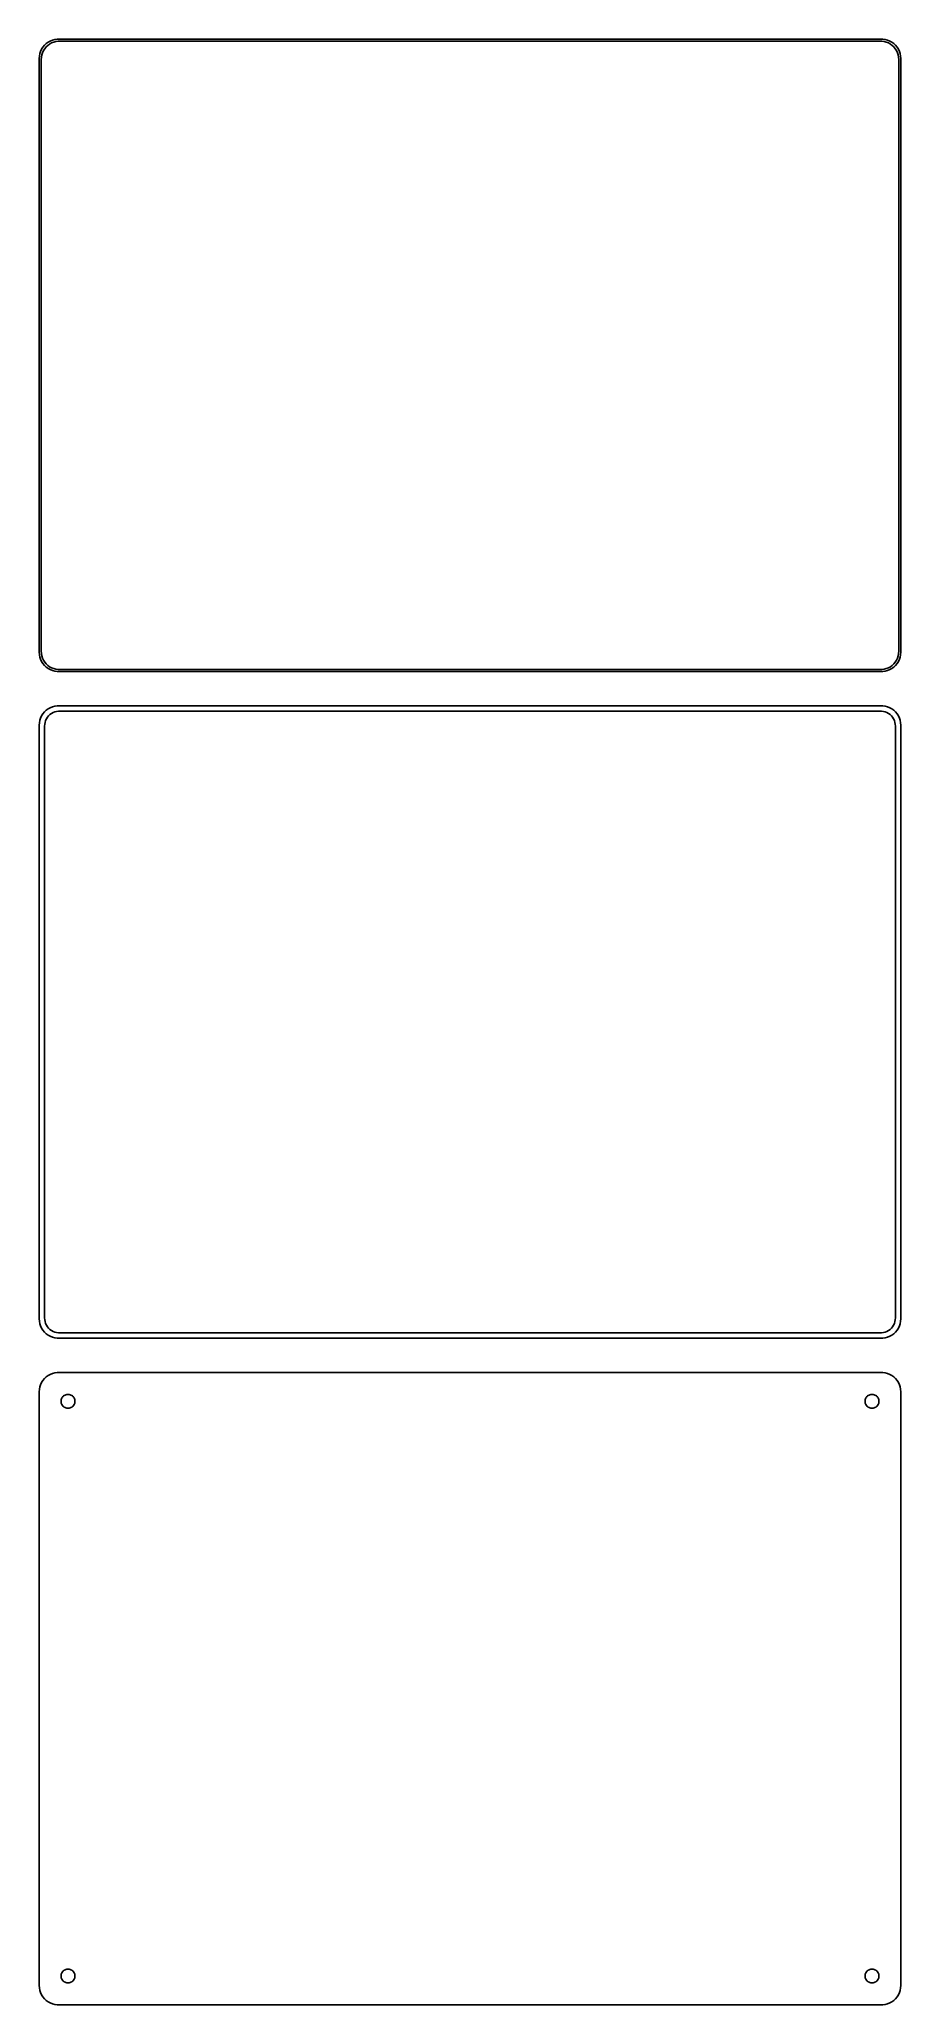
# Model space of a CAD drawing. Header units: metres. Extents: x -112 to 112, y 266 to 778.
import ezdxf

# ---------------------------------------------------------------- set-up
doc = ezdxf.new("R2010")
doc.units = ezdxf.units.M

msp = doc.modelspace()

# ---------------------------------------------------------------- linework, layer by layer
for p, q in [((-112.343, 774.743), (-112.461, 774.127)), ((-112.149, 775.341), (-112.343, 774.743)), ((-111.882, 775.909), (-112.149, 775.341)), ((-111.545, 776.439), (-111.882, 775.909)), ((-111.851, 774.431), (-111.666, 774.999)), ((-111.666, 774.999), (-111.412, 775.538)), ((-111.145, 776.923), (-111.545, 776.439)), ((-111.412, 775.538), (-111.093, 776.042)), ((-110.687, 777.353), (-111.145, 776.923)), ((-111.093, 776.042), (-110.713, 776.502)), ((-110.713, 776.502), (-110.278, 776.91)), ((-110.179, 777.722), (-110.687, 777.353)), ((-110.278, 776.91), (-109.795, 777.261)), ((-109.629, 778.024), (-110.179, 777.722)), ((-109.795, 777.261), (-109.272, 777.548)), ((-109.045, 778.255), (-109.629, 778.024)), ((-109.272, 777.548), (-108.718, 777.768)), ((-108.437, 778.411), (-109.045, 778.255)), ((-108.718, 777.768), (-108.14, 777.916)), ((-107.814, 778.49), (-108.437, 778.411)), ((-108.14, 777.916), (-107.548, 777.991)), ((107.814, 778.49), (-107.814, 778.49)), ((-107.548, 777.991), (107.548, 777.991)), ((107.548, 777.991), (108.14, 777.916)), ((108.437, 778.411), (107.814, 778.49)), ((108.14, 777.916), (108.718, 777.768)), ((109.045, 778.255), (108.437, 778.411)), ((108.718, 777.768), (109.272, 777.548)), ((109.629, 778.024), (109.045, 778.255)), ((109.272, 777.548), (109.795, 777.261)), ((110.179, 777.722), (109.629, 778.024)), ((109.795, 777.261), (110.278, 776.91)), ((110.687, 777.353), (110.179, 777.722)), ((110.278, 776.91), (110.713, 776.502)), ((111.145, 776.923), (110.687, 777.353)), ((110.713, 776.502), (111.093, 776.042)), ((111.093, 776.042), (111.412, 775.538)), ((111.545, 776.439), (111.145, 776.923)), ((111.412, 775.538), (111.666, 774.999)), ((111.882, 775.909), (111.545, 776.439)), ((111.666, 774.999), (111.851, 774.431)), ((112.149, 775.341), (111.882, 775.909)), ((112.343, 774.743), (112.149, 775.341)), ((112.461, 774.127), (112.343, 774.743)), ((-112.461, 774.127), (-112.5, 773.5)), ((-112.5, 773.5), (-112.5, 618.5)), ((-112, 773.25), (-111.963, 773.845)), ((-112, 618.75), (-112, 773.25)), ((-111.963, 773.845), (-111.851, 774.431)), ((111.851, 774.431), (111.963, 773.845)), ((111.963, 773.845), (112, 773.25)), ((112, 773.25), (112, 618.75)), ((112.5, 773.5), (112.461, 774.127)), ((112.5, 618.5), (112.5, 773.5)), ((-112.5, 618.5), (-112.461, 617.873)), ((-112.461, 617.873), (-112.343, 617.257)), ((-112.343, 617.257), (-112.149, 616.659)), ((-112.149, 616.659), (-111.882, 616.091)), ((-111.963, 618.155), (-112, 618.75)), ((-111.851, 617.569), (-111.963, 618.155)), ((-111.882, 616.091), (-111.545, 615.561)), ((-111.666, 617.001), (-111.851, 617.569)), ((-111.412, 616.462), (-111.666, 617.001)), ((-111.093, 615.958), (-111.412, 616.462)), ((-110.713, 615.498), (-111.093, 615.958)), ((111.093, 615.958), (110.713, 615.498)), ((111.412, 616.462), (111.093, 615.958)), ((111.666, 617.001), (111.412, 616.462)), ((111.545, 615.561), (111.882, 616.091)), ((111.851, 617.569), (111.666, 617.001)), ((111.963, 618.155), (111.851, 617.569)), ((111.882, 616.091), (112.149, 616.659)), ((112, 618.75), (111.963, 618.155)), ((112.149, 616.659), (112.343, 617.257)), ((112.343, 617.257), (112.461, 617.873)), ((112.461, 617.873), (112.5, 618.5)), ((-111.545, 615.561), (-111.145, 615.077)), ((-111.145, 615.077), (-110.687, 614.647)), ((-110.278, 615.09), (-110.713, 615.498)), ((-110.687, 614.647), (-110.179, 614.278)), ((-109.795, 614.739), (-110.278, 615.09)), ((-110.179, 614.278), (-109.629, 613.976)), ((-109.272, 614.452), (-109.795, 614.739)), ((-109.629, 613.976), (-109.045, 613.745)), ((-108.718, 614.232), (-109.272, 614.452)), ((-109.045, 613.745), (-108.437, 613.589)), ((-108.14, 614.084), (-108.718, 614.232)), ((-108.437, 613.589), (-107.814, 613.51)), ((-107.548, 614.009), (-108.14, 614.084)), ((-107.814, 613.51), (107.814, 613.51)), ((107.548, 614.009), (-107.548, 614.009)), ((108.14, 614.084), (107.548, 614.009)), ((107.814, 613.51), (108.437, 613.589)), ((108.718, 614.232), (108.14, 614.084)), ((108.437, 613.589), (109.045, 613.745)), ((109.272, 614.452), (108.718, 614.232)), ((109.045, 613.745), (109.629, 613.976)), ((109.795, 614.739), (109.272, 614.452)), ((109.629, 613.976), (110.179, 614.278)), ((110.278, 615.09), (109.795, 614.739)), ((110.179, 614.278), (110.687, 614.647)), ((110.713, 615.498), (110.278, 615.09)), ((110.687, 614.647), (111.145, 615.077)), ((111.145, 615.077), (111.545, 615.561)), ((-112.343, 600.743), (-112.461, 600.127)), ((-112.149, 601.341), (-112.343, 600.743)), ((-111.882, 601.909), (-112.149, 601.341)), ((-111.545, 602.439), (-111.882, 601.909)), ((-111.145, 602.923), (-111.545, 602.439)), ((-110.687, 603.353), (-111.145, 602.923)), ((-111.089, 599.735), (-110.998, 600.212)), ((-110.998, 600.212), (-110.848, 600.674)), ((-110.848, 600.674), (-110.641, 601.114)), ((-110.179, 603.722), (-110.687, 603.353)), ((-110.641, 601.114), (-110.38, 601.524)), ((-110.38, 601.524), (-110.071, 601.899)), ((-109.629, 604.024), (-110.179, 603.722)), ((-110.071, 601.899), (-109.716, 602.231)), ((-109.716, 602.231), (-109.323, 602.517)), ((-109.045, 604.255), (-109.629, 604.024)), ((-109.323, 602.517), (-108.898, 602.751)), ((-108.437, 604.411), (-109.045, 604.255)), ((-108.898, 602.751), (-108.446, 602.93)), ((-108.446, 602.93), (-107.975, 603.051)), ((-107.814, 604.49), (-108.437, 604.411)), ((-107.975, 603.051), (-107.493, 603.112)), ((107.814, 604.49), (-107.814, 604.49)), ((-107.493, 603.112), (107.493, 603.112)), ((107.493, 603.112), (107.975, 603.051)), ((108.437, 604.411), (107.814, 604.49)), ((107.975, 603.051), (108.446, 602.93)), ((109.045, 604.255), (108.437, 604.411)), ((108.446, 602.93), (108.898, 602.751)), ((108.898, 602.751), (109.323, 602.517)), ((109.629, 604.024), (109.045, 604.255)), ((109.323, 602.517), (109.716, 602.231)), ((110.179, 603.722), (109.629, 604.024)), ((109.716, 602.231), (110.071, 601.899)), ((110.071, 601.899), (110.38, 601.524)), ((110.687, 603.353), (110.179, 603.722)), ((110.38, 601.524), (110.641, 601.114)), ((110.641, 601.114), (110.848, 600.674)), ((111.145, 602.923), (110.687, 603.353)), ((110.848, 600.674), (110.998, 600.212)), ((110.998, 600.212), (111.089, 599.735)), ((111.545, 602.439), (111.145, 602.923)), ((111.882, 601.909), (111.545, 602.439)), ((112.149, 601.341), (111.882, 601.909)), ((112.343, 600.743), (112.149, 601.341)), ((112.461, 600.127), (112.343, 600.743)), ((-112.461, 600.127), (-112.5, 599.5)), ((-112.5, 599.5), (-112.5, 444.5)), ((-111.119, 599.25), (-111.089, 599.735)), ((-111.119, 444.75), (-111.119, 599.25)), ((111.089, 599.735), (111.119, 599.25)), ((111.119, 599.25), (111.119, 444.75)), ((112.5, 599.5), (112.461, 600.127)), ((112.5, 444.5), (112.5, 599.5)), ((-112.5, 444.5), (-112.461, 443.873)), ((-112.461, 443.873), (-112.343, 443.257)), ((-112.343, 443.257), (-112.149, 442.659)), ((-112.149, 442.659), (-111.882, 442.091)), ((-111.882, 442.091), (-111.545, 441.561)), ((-111.545, 441.561), (-111.145, 441.077)), ((-111.089, 444.265), (-111.119, 444.75)), ((-110.998, 443.788), (-111.089, 444.265)), ((-110.848, 443.326), (-110.998, 443.788)), ((-110.641, 442.886), (-110.848, 443.326)), ((-110.38, 442.476), (-110.641, 442.886)), ((-110.071, 442.101), (-110.38, 442.476)), ((-109.716, 441.769), (-110.071, 442.101)), ((-109.323, 441.483), (-109.716, 441.769)), ((-108.898, 441.249), (-109.323, 441.483)), ((-108.446, 441.07), (-108.898, 441.249)), ((108.898, 441.249), (108.446, 441.07)), ((109.323, 441.483), (108.898, 441.249)), ((109.716, 441.769), (109.323, 441.483)), ((110.071, 442.101), (109.716, 441.769)), ((110.38, 442.476), (110.071, 442.101)), ((110.641, 442.886), (110.38, 442.476)), ((110.848, 443.326), (110.641, 442.886)), ((110.998, 443.788), (110.848, 443.326)), ((111.089, 444.265), (110.998, 443.788)), ((111.119, 444.75), (111.089, 444.265)), ((111.145, 441.077), (111.545, 441.561)), ((111.545, 441.561), (111.882, 442.091)), ((111.882, 442.091), (112.149, 442.659)), ((112.149, 442.659), (112.343, 443.257)), ((112.343, 443.257), (112.461, 443.873)), ((112.461, 443.873), (112.5, 444.5)), ((-111.145, 441.077), (-110.687, 440.647)), ((-110.687, 440.647), (-110.179, 440.278)), ((-110.179, 440.278), (-109.629, 439.976)), ((-109.629, 439.976), (-109.045, 439.745)), ((-109.045, 439.745), (-108.437, 439.589)), ((-107.975, 440.949), (-108.446, 441.07)), ((-108.437, 439.589), (-107.814, 439.51)), ((-107.493, 440.888), (-107.975, 440.949)), ((-107.814, 439.51), (107.814, 439.51)), ((107.493, 440.888), (-107.493, 440.888)), ((107.975, 440.949), (107.493, 440.888)), ((107.814, 439.51), (108.437, 439.589)), ((108.446, 441.07), (107.975, 440.949)), ((108.437, 439.589), (109.045, 439.745)), ((109.045, 439.745), (109.629, 439.976)), ((109.629, 439.976), (110.179, 440.278)), ((110.179, 440.278), (110.687, 440.647)), ((110.687, 440.647), (111.145, 441.077)), ((-112.461, 426.127), (-112.5, 425.5)), ((-112.343, 426.743), (-112.461, 426.127)), ((-112.149, 427.341), (-112.343, 426.743)), ((-111.882, 427.909), (-112.149, 427.341)), ((-111.545, 428.439), (-111.882, 427.909)), ((-111.145, 428.923), (-111.545, 428.439)), ((-110.687, 429.353), (-111.145, 428.923)), ((-110.179, 429.722), (-110.687, 429.353)), ((-109.629, 430.024), (-110.179, 429.722)), ((-109.045, 430.255), (-109.629, 430.024)), ((-108.437, 430.411), (-109.045, 430.255)), ((-107.814, 430.49), (-108.437, 430.411)), ((107.814, 430.49), (-107.814, 430.49)), ((108.437, 430.411), (107.814, 430.49)), ((109.045, 430.255), (108.437, 430.411)), ((109.629, 430.024), (109.045, 430.255)), ((110.179, 429.722), (109.629, 430.024)), ((110.687, 429.353), (110.179, 429.722)), ((111.145, 428.923), (110.687, 429.353)), ((111.545, 428.439), (111.145, 428.923)), ((111.882, 427.909), (111.545, 428.439)), ((112.149, 427.341), (111.882, 427.909)), ((112.343, 426.743), (112.149, 427.341)), ((112.461, 426.127), (112.343, 426.743)), ((112.5, 425.5), (112.461, 426.127)), ((-112.5, 425.5), (-112.5, 270.5)), ((-106.8, 423), (-106.786, 423.226)), ((-106.786, 422.774), (-106.8, 423)), ((-106.786, 423.226), (-106.743, 423.448)), ((-106.743, 422.552), (-106.786, 422.774)), ((-106.743, 423.448), (-106.674, 423.663)), ((-106.674, 422.337), (-106.743, 422.552)), ((-106.674, 423.663), (-106.577, 423.867)), ((-106.577, 422.133), (-106.674, 422.337)), ((-106.577, 423.867), (-106.456, 424.058)), ((-106.456, 421.942), (-106.577, 422.133)), ((-106.456, 424.058), (-106.312, 424.232)), ((-106.312, 421.768), (-106.456, 421.942)), ((-106.312, 424.232), (-106.147, 424.387)), ((-106.147, 421.613), (-106.312, 421.768)), ((-106.147, 424.387), (-105.964, 424.52)), ((-105.964, 421.48), (-106.147, 421.613)), ((-105.964, 424.52), (-105.766, 424.629)), ((-105.766, 421.371), (-105.964, 421.48)), ((-105.766, 424.629), (-105.556, 424.712)), ((-105.556, 421.288), (-105.766, 421.371)), ((-105.556, 424.712), (-105.337, 424.768)), ((-105.337, 421.232), (-105.556, 421.288)), ((-105.337, 424.768), (-105.113, 424.796)), ((-105.113, 421.204), (-105.337, 421.232)), ((-105.113, 424.796), (-104.887, 424.796)), ((-104.887, 421.204), (-105.113, 421.204)), ((-104.887, 424.796), (-104.663, 424.768)), ((-104.663, 421.232), (-104.887, 421.204)), ((-104.663, 424.768), (-104.444, 424.712)), ((-104.444, 421.288), (-104.663, 421.232)), ((-104.444, 424.712), (-104.234, 424.629)), ((-104.234, 421.371), (-104.444, 421.288)), ((-104.234, 424.629), (-104.036, 424.52)), ((-104.036, 421.48), (-104.234, 421.371)), ((-104.036, 424.52), (-103.853, 424.387)), ((-103.853, 421.613), (-104.036, 421.48)), ((-103.853, 424.387), (-103.688, 424.232)), ((-103.688, 421.768), (-103.853, 421.613)), ((-103.688, 424.232), (-103.544, 424.058)), ((-103.544, 421.942), (-103.688, 421.768)), ((-103.544, 424.058), (-103.423, 423.867)), ((-103.423, 422.133), (-103.544, 421.942)), ((-103.423, 423.867), (-103.326, 423.663)), ((-103.326, 422.337), (-103.423, 422.133)), ((-103.326, 423.663), (-103.257, 423.448)), ((-103.257, 422.552), (-103.326, 422.337)), ((-103.257, 423.448), (-103.214, 423.226)), ((-103.214, 422.774), (-103.257, 422.552)), ((-103.214, 423.226), (-103.2, 423)), ((-103.2, 423), (-103.214, 422.774)), ((103.2, 423), (103.214, 423.226)), ((103.214, 422.774), (103.2, 423)), ((103.214, 423.226), (103.257, 423.448)), ((103.257, 422.552), (103.214, 422.774)), ((103.257, 423.448), (103.326, 423.663)), ((103.326, 422.337), (103.257, 422.552)), ((103.326, 423.663), (103.423, 423.867)), ((103.423, 422.133), (103.326, 422.337)), ((103.423, 423.867), (103.544, 424.058)), ((103.544, 421.942), (103.423, 422.133)), ((103.544, 424.058), (103.688, 424.232)), ((103.688, 421.768), (103.544, 421.942)), ((103.688, 424.232), (103.853, 424.387)), ((103.853, 421.613), (103.688, 421.768)), ((103.853, 424.387), (104.036, 424.52)), ((104.036, 421.48), (103.853, 421.613)), ((104.036, 424.52), (104.234, 424.629)), ((104.234, 421.371), (104.036, 421.48)), ((104.234, 424.629), (104.444, 424.712)), ((104.444, 421.288), (104.234, 421.371)), ((104.444, 424.712), (104.663, 424.768)), ((104.663, 421.232), (104.444, 421.288)), ((104.663, 424.768), (104.887, 424.796)), ((104.887, 421.204), (104.663, 421.232)), ((104.887, 424.796), (105.113, 424.796)), ((105.113, 421.204), (104.887, 421.204)), ((105.113, 424.796), (105.337, 424.768)), ((105.337, 421.232), (105.113, 421.204)), ((105.337, 424.768), (105.556, 424.712)), ((105.556, 421.288), (105.337, 421.232)), ((105.556, 424.712), (105.766, 424.629)), ((105.766, 421.371), (105.556, 421.288)), ((105.766, 424.629), (105.964, 424.52)), ((105.964, 421.48), (105.766, 421.371)), ((105.964, 424.52), (106.147, 424.387)), ((106.147, 421.613), (105.964, 421.48)), ((106.147, 424.387), (106.312, 424.232)), ((106.312, 421.768), (106.147, 421.613)), ((106.312, 424.232), (106.456, 424.058)), ((106.456, 421.942), (106.312, 421.768)), ((106.456, 424.058), (106.577, 423.867)), ((106.577, 422.133), (106.456, 421.942)), ((106.577, 423.867), (106.674, 423.663)), ((106.674, 422.337), (106.577, 422.133)), ((106.674, 423.663), (106.743, 423.448)), ((106.743, 422.552), (106.674, 422.337)), ((106.743, 423.448), (106.786, 423.226)), ((106.786, 422.774), (106.743, 422.552)), ((106.786, 423.226), (106.8, 423)), ((106.8, 423), (106.786, 422.774)), ((112.5, 270.5), (112.5, 425.5)), ((-106.8, 273), (-106.786, 273.226)), ((-106.786, 272.774), (-106.8, 273)), ((-106.786, 273.226), (-106.743, 273.448)), ((-106.743, 272.552), (-106.786, 272.774)), ((-106.743, 273.448), (-106.674, 273.663)), ((-106.674, 272.337), (-106.743, 272.552)), ((-106.674, 273.663), (-106.577, 273.867)), ((-106.577, 272.133), (-106.674, 272.337)), ((-106.577, 273.867), (-106.456, 274.058)), ((-106.456, 271.942), (-106.577, 272.133)), ((-106.456, 274.058), (-106.312, 274.232)), ((-106.312, 271.768), (-106.456, 271.942)), ((-106.312, 274.232), (-106.147, 274.387)), ((-106.147, 274.387), (-105.964, 274.52)), ((-105.964, 274.52), (-105.766, 274.629)), ((-105.766, 274.629), (-105.556, 274.712)), ((-105.556, 274.712), (-105.337, 274.768)), ((-105.337, 274.768), (-105.113, 274.796)), ((-105.113, 274.796), (-104.887, 274.796)), ((-104.887, 274.796), (-104.663, 274.768)), ((-104.663, 274.768), (-104.444, 274.712)), ((-104.444, 274.712), (-104.234, 274.629)), ((-104.234, 274.629), (-104.036, 274.52)), ((-104.036, 274.52), (-103.853, 274.387)), ((-103.853, 274.387), (-103.688, 274.232)), ((-103.688, 274.232), (-103.544, 274.058)), ((-103.544, 271.942), (-103.688, 271.768)), ((-103.544, 274.058), (-103.423, 273.867)), ((-103.423, 272.133), (-103.544, 271.942)), ((-103.423, 273.867), (-103.326, 273.663)), ((-103.326, 272.337), (-103.423, 272.133)), ((-103.326, 273.663), (-103.257, 273.448)), ((-103.257, 272.552), (-103.326, 272.337)), ((-103.257, 273.448), (-103.214, 273.226)), ((-103.214, 272.774), (-103.257, 272.552)), ((-103.214, 273.226), (-103.2, 273)), ((-103.2, 273), (-103.214, 272.774)), ((103.2, 273), (103.214, 273.226)), ((103.214, 272.774), (103.2, 273)), ((103.214, 273.226), (103.257, 273.448)), ((103.257, 272.552), (103.214, 272.774)), ((103.257, 273.448), (103.326, 273.663)), ((103.326, 272.337), (103.257, 272.552)), ((103.326, 273.663), (103.423, 273.867)), ((103.423, 272.133), (103.326, 272.337)), ((103.423, 273.867), (103.544, 274.058)), ((103.544, 271.942), (103.423, 272.133)), ((103.544, 274.058), (103.688, 274.232)), ((103.688, 271.768), (103.544, 271.942)), ((103.688, 274.232), (103.853, 274.387)), ((103.853, 274.387), (104.036, 274.52)), ((104.036, 274.52), (104.234, 274.629)), ((104.234, 274.629), (104.444, 274.712)), ((104.444, 274.712), (104.663, 274.768)), ((104.663, 274.768), (104.887, 274.796)), ((104.887, 274.796), (105.113, 274.796)), ((105.113, 274.796), (105.337, 274.768)), ((105.337, 274.768), (105.556, 274.712)), ((105.556, 274.712), (105.766, 274.629)), ((105.766, 274.629), (105.964, 274.52)), ((105.964, 274.52), (106.147, 274.387)), ((106.147, 274.387), (106.312, 274.232)), ((106.312, 274.232), (106.456, 274.058)), ((106.456, 271.942), (106.312, 271.768)), ((106.456, 274.058), (106.577, 273.867)), ((106.577, 272.133), (106.456, 271.942)), ((106.577, 273.867), (106.674, 273.663)), ((106.674, 272.337), (106.577, 272.133)), ((106.674, 273.663), (106.743, 273.448)), ((106.743, 272.552), (106.674, 272.337)), ((106.743, 273.448), (106.786, 273.226)), ((106.786, 272.774), (106.743, 272.552)), ((106.786, 273.226), (106.8, 273)), ((106.8, 273), (106.786, 272.774)), ((-112.5, 270.5), (-112.461, 269.873)), ((-112.461, 269.873), (-112.343, 269.257)), ((-112.343, 269.257), (-112.149, 268.659)), ((-112.149, 268.659), (-111.882, 268.091)), ((-111.882, 268.091), (-111.545, 267.561)), ((-111.545, 267.561), (-111.145, 267.077)), ((-111.145, 267.077), (-110.687, 266.647)), ((-106.147, 271.613), (-106.312, 271.768)), ((-105.964, 271.48), (-106.147, 271.613)), ((-105.766, 271.371), (-105.964, 271.48)), ((-105.556, 271.288), (-105.766, 271.371)), ((-105.337, 271.232), (-105.556, 271.288)), ((-105.113, 271.204), (-105.337, 271.232)), ((-104.887, 271.204), (-105.113, 271.204)), ((-104.663, 271.232), (-104.887, 271.204)), ((-104.444, 271.288), (-104.663, 271.232)), ((-104.234, 271.371), (-104.444, 271.288)), ((-104.036, 271.48), (-104.234, 271.371)), ((-103.853, 271.613), (-104.036, 271.48)), ((-103.688, 271.768), (-103.853, 271.613)), ((103.853, 271.613), (103.688, 271.768)), ((104.036, 271.48), (103.853, 271.613)), ((104.234, 271.371), (104.036, 271.48)), ((104.444, 271.288), (104.234, 271.371)), ((104.663, 271.232), (104.444, 271.288)), ((104.887, 271.204), (104.663, 271.232)), ((105.113, 271.204), (104.887, 271.204)), ((105.337, 271.232), (105.113, 271.204)), ((105.556, 271.288), (105.337, 271.232)), ((105.766, 271.371), (105.556, 271.288)), ((105.964, 271.48), (105.766, 271.371)), ((106.147, 271.613), (105.964, 271.48)), ((106.312, 271.768), (106.147, 271.613)), ((110.687, 266.647), (111.145, 267.077)), ((111.145, 267.077), (111.545, 267.561)), ((111.545, 267.561), (111.882, 268.091)), ((111.882, 268.091), (112.149, 268.659)), ((112.149, 268.659), (112.343, 269.257)), ((112.343, 269.257), (112.461, 269.873)), ((112.461, 269.873), (112.5, 270.5)), ((-110.687, 266.647), (-110.179, 266.278)), ((-110.179, 266.278), (-109.629, 265.976)), ((-109.629, 265.976), (-109.045, 265.745)), ((-109.045, 265.745), (-108.437, 265.589)), ((-108.437, 265.589), (-107.814, 265.51)), ((-107.814, 265.51), (107.814, 265.51)), ((107.814, 265.51), (108.437, 265.589)), ((108.437, 265.589), (109.045, 265.745)), ((109.045, 265.745), (109.629, 265.976)), ((109.629, 265.976), (110.179, 266.278)), ((110.179, 266.278), (110.687, 266.647))]:
    msp.add_line(p, q)

doc.saveas('drawing.dxf')
